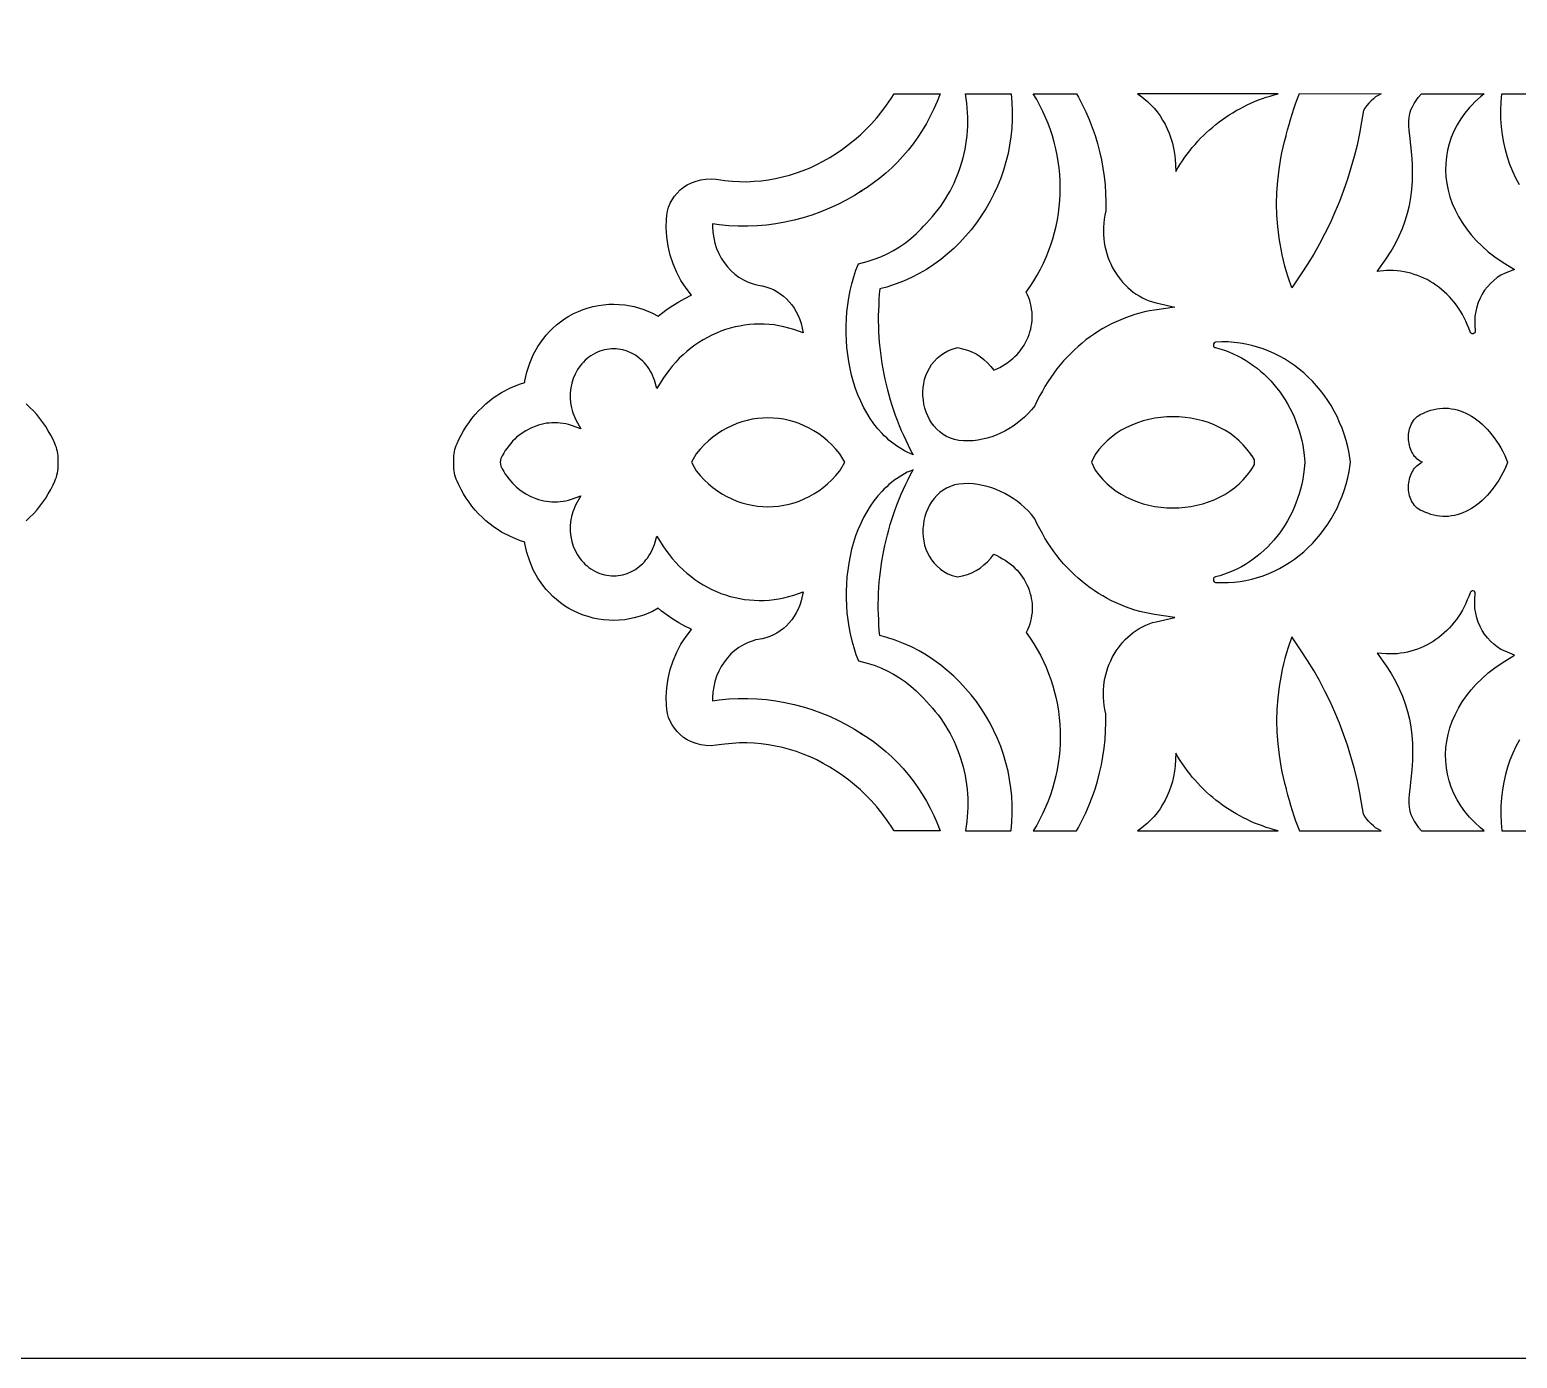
# Model space of a CAD drawing. Extents: x -1917 to -261, y -485 to 605.
# Drawn here: x -483.7 to -370.8, y 35.2 to 135.9 of the extents above; entities that cross this region are included whole.
import ezdxf

# ---------------------------------------------------------------- set-up
doc = ezdxf.new("R2010")
doc.units = 0
doc.layers.add('LAYER_1', color=18, linetype='CONTINUOUS')

msp = doc.modelspace()

# ---------------------------------------------------------------- linework, layer by layer
at = {"layer": 'LAYER_1'}
for points in [[(-671.49, 35.16), (-261.49, 35.16), (-261.49, 445.16), (-671.49, 445.16)], [(-451.49, 103.13), (-451.49, 103.45), (-451.48, 103.61), (-451.46, 103.78), (-451.43, 103.94), (-451.39, 104.1), (-451.34, 104.26), (-451.29, 104.41), (-451.23, 104.56), (-451.09, 104.86), (-450.92, 105.2), (-450.74, 105.53), (-450.54, 105.85), (-450.32, 106.16), (-450.1, 106.46), (-449.86, 106.75), (-449.61, 107.03), (-449.34, 107.29), (-449.04, 107.57), (-448.49, 108.01), (-447.86, 108.42), (-447.19, 108.77), (-446.49, 109.06), (-446.09, 109.18), (-446.08, 109.3), (-445.93, 109.98), (-445.72, 110.64), (-445.45, 111.29), (-445.11, 111.91), (-444.73, 112.46), (-444.47, 112.78), (-444.23, 113.05), (-443.96, 113.31), (-443.68, 113.56), (-443.38, 113.79), (-443.07, 114.01), (-442.74, 114.22), (-442.39, 114.41), (-442.03, 114.57), (-441.66, 114.72), (-441.28, 114.85), (-440.9, 114.95), (-440.51, 115.03), (-440.11, 115.08), (-439.72, 115.12), (-439.33, 115.13), (-438.93, 115.11), (-438.5, 115.07), (-437.79, 114.95), (-437.07, 114.73), (-436.39, 114.44), (-435.98, 114.21), (-435.71, 114.42), (-435.29, 114.74), (-434.85, 115.03), (-434.4, 115.31), (-433.94, 115.57), (-433.47, 115.81), (-433.45, 115.82), (-433.86, 116.35), (-434.24, 116.93), (-434.56, 117.54), (-434.83, 118.18), (-435.05, 118.85), (-435.21, 119.53), (-435.32, 120.23), (-435.36, 120.95), (-435.35, 121.55), (-435.32, 121.87), (-435.27, 122.18), (-435.18, 122.48), (-435.06, 122.78), (-434.91, 123.05), (-434.74, 123.32), (-434.53, 123.56), (-434.3, 123.79), (-434.04, 124), (-433.76, 124.18), (-433.44, 124.34), (-433.1, 124.47), (-432.74, 124.57), (-432.35, 124.62), (-431.95, 124.63), (-431.58, 124.6), (-430.91, 124.51), (-430.35, 124.45), (-429.79, 124.43), (-429.24, 124.42), (-428.69, 124.45), (-428.15, 124.49), (-427.61, 124.56), (-427.07, 124.66), (-426.53, 124.78), (-426, 124.92), (-425.48, 125.08), (-424.96, 125.27), (-424.45, 125.48), (-423.94, 125.72), (-423.44, 125.97), (-422.95, 126.25), (-422.46, 126.56), (-421.99, 126.88), (-421.53, 127.23), (-421.07, 127.59), (-420.63, 127.98), (-420.21, 128.39), (-419.79, 128.82), (-419.39, 129.27), (-419.01, 129.74), (-418.64, 130.23), (-418.29, 130.74), (-418.07, 131.09), (-414.57, 131.09), (-414.8, 130.51), (-415.05, 129.94), (-415.32, 129.38), (-415.62, 128.83), (-415.94, 128.3), (-416.27, 127.79), (-416.63, 127.29), (-417.01, 126.81), (-417.4, 126.35), (-417.82, 125.9), (-418.25, 125.48), (-418.69, 125.07), (-419.15, 124.69), (-419.63, 124.33), (-420.11, 123.99), (-420.61, 123.67), (-420.48, 123.76), (-421.08, 123.38), (-421.7, 123.03), (-422.33, 122.7), (-422.98, 122.4), (-423.63, 122.13), (-424.3, 121.89), (-424.97, 121.68), (-425.65, 121.5), (-426.35, 121.35), (-427.04, 121.22), (-427.75, 121.13), (-428.46, 121.07), (-429.18, 121.04), (-429.9, 121.05), (-430.62, 121.08), (-431.35, 121.15), (-431.85, 121.22), (-431.85, 121.01), (-431.82, 120.58), (-431.76, 120.16), (-431.67, 119.75), (-431.54, 119.36), (-431.38, 118.98), (-431.19, 118.62), (-430.97, 118.28), (-430.72, 117.97), (-430.45, 117.68), (-430.15, 117.41), (-429.84, 117.18), (-429.5, 116.97), (-429.14, 116.8), (-428.77, 116.67), (-428.58, 116.62), (-428.38, 116.57), (-428.09, 116.53), (-427.79, 116.45), (-427.51, 116.35), (-427.23, 116.23), (-426.96, 116.09), (-426.71, 115.92), (-426.47, 115.74), (-426.24, 115.53), (-426.03, 115.31), (-425.83, 115.07), (-425.66, 114.82), (-425.5, 114.54), (-425.35, 114.26), (-425.23, 113.96), (-425.13, 113.65), (-424.97, 112.96), (-425.69, 113.21), (-426.06, 113.32), (-426.44, 113.41), (-426.81, 113.49), (-427.18, 113.55), (-427.56, 113.59), (-427.93, 113.61), (-428.3, 113.62), (-428.68, 113.6), (-429.05, 113.58), (-429.41, 113.53), (-429.78, 113.47), (-430.14, 113.4), (-430.5, 113.3), (-430.86, 113.2), (-431.21, 113.07), (-431.55, 112.93), (-431.89, 112.78), (-432.23, 112.61), (-432.55, 112.43), (-432.88, 112.23), (-433.19, 112.01), (-433.5, 111.78), (-433.79, 111.54), (-434.08, 111.29), (-434.37, 111.02), (-434.64, 110.73), (-434.9, 110.43), (-435.15, 110.12), (-435.39, 109.8), (-435.62, 109.46), (-436.07, 108.73), (-436.26, 109.36), (-436.33, 109.55), (-436.4, 109.73), (-436.49, 109.91), (-436.58, 110.07), (-436.68, 110.24), (-436.78, 110.39), (-436.9, 110.54), (-437.02, 110.67), (-437.14, 110.8), (-437.41, 111.04), (-437.7, 111.25), (-438, 111.42), (-438.33, 111.56), (-438.66, 111.66), (-439, 111.72), (-439.17, 111.74), (-439.35, 111.74), (-439.52, 111.74), (-439.7, 111.72), (-439.87, 111.7), (-440.05, 111.66), (-440.22, 111.62), (-440.4, 111.56), (-440.57, 111.49), (-440.74, 111.41), (-440.91, 111.32), (-441.07, 111.22), (-441.23, 111.11), (-441.37, 111), (-441.51, 110.87), (-441.64, 110.74), (-441.77, 110.61), (-441.88, 110.46), (-442.09, 110.16), (-442.27, 109.83), (-442.42, 109.49), (-442.53, 109.14), (-442.61, 108.77), (-442.65, 108.39), (-442.66, 108.02), (-442.62, 107.64), (-442.55, 107.26), (-442.51, 107.07), (-442.45, 106.89), (-442.38, 106.7), (-442.3, 106.52), (-442.21, 106.35), (-441.83, 105.68), (-442.56, 105.93), (-442.77, 105.99), (-442.98, 106.04), (-443.19, 106.08), (-443.4, 106.11), (-443.62, 106.12), (-443.83, 106.13), (-444.04, 106.13), (-444.24, 106.11), (-444.45, 106.09), (-444.65, 106.05), (-444.86, 106), (-445.06, 105.95), (-445.25, 105.88), (-445.64, 105.72), (-446.01, 105.53), (-446.37, 105.29), (-446.71, 105.03), (-446.86, 104.88), (-447.02, 104.73), (-447.16, 104.56), (-447.31, 104.39), (-447.44, 104.21), (-447.57, 104.02), (-447.69, 103.83), (-447.8, 103.63), (-447.9, 103.42), (-447.96, 103.13), (-447.9, 102.85), (-447.8, 102.64), (-447.69, 102.43), (-447.57, 102.24), (-447.44, 102.05), (-447.31, 101.87), (-447.16, 101.7), (-447.02, 101.54), (-446.86, 101.38), (-446.71, 101.24), (-446.37, 100.97), (-446.01, 100.74), (-445.64, 100.54), (-445.25, 100.38), (-445.06, 100.31), (-444.86, 100.26), (-444.65, 100.21), (-444.45, 100.18), (-444.24, 100.15), (-444.04, 100.14), (-443.83, 100.13), (-443.62, 100.14), (-443.4, 100.15), (-443.19, 100.18), (-442.98, 100.22), (-442.77, 100.27), (-442.56, 100.33), (-441.83, 100.58), (-442.21, 99.92), (-442.3, 99.74), (-442.38, 99.56), (-442.45, 99.38), (-442.51, 99.19), (-442.55, 99.01), (-442.62, 98.63), (-442.66, 98.25), (-442.65, 97.87), (-442.61, 97.49), (-442.53, 97.13), (-442.42, 96.77), (-442.27, 96.43), (-442.09, 96.1), (-441.88, 95.8), (-441.77, 95.66), (-441.64, 95.52), (-441.51, 95.39), (-441.37, 95.27), (-441.23, 95.15), (-441.07, 95.04), (-440.91, 94.94), (-440.74, 94.85), (-440.57, 94.77), (-440.4, 94.7), (-440.22, 94.65), (-440.05, 94.6), (-439.87, 94.56), (-439.7, 94.54), (-439.52, 94.52), (-439.35, 94.52), (-439.17, 94.53), (-439, 94.54), (-438.66, 94.6), (-438.33, 94.7), (-438, 94.84), (-437.7, 95.01), (-437.41, 95.22), (-437.14, 95.46), (-437.02, 95.59), (-436.9, 95.73), (-436.78, 95.87), (-436.68, 96.03), (-436.58, 96.19), (-436.49, 96.36), (-436.4, 96.53), (-436.33, 96.71), (-436.26, 96.9), (-436.07, 97.53), (-435.62, 96.8), (-435.39, 96.46), (-435.15, 96.14), (-434.9, 95.83), (-434.64, 95.53), (-434.37, 95.25), (-434.08, 94.98), (-433.79, 94.72), (-433.5, 94.48), (-433.19, 94.25), (-432.88, 94.04), (-432.55, 93.84), (-432.23, 93.65), (-431.89, 93.48), (-431.55, 93.33), (-431.21, 93.19), (-430.86, 93.07), (-430.5, 92.96), (-430.14, 92.87), (-429.78, 92.79), (-429.41, 92.73), (-429.05, 92.69), (-428.68, 92.66), (-428.3, 92.65), (-427.93, 92.65), (-427.56, 92.68), (-427.18, 92.72), (-426.81, 92.77), (-426.44, 92.85), (-426.06, 92.94), (-425.69, 93.05), (-424.97, 93.3), (-425.13, 92.61), (-425.23, 92.3), (-425.35, 92), (-425.5, 91.72), (-425.66, 91.45), (-425.83, 91.19), (-426.03, 90.95), (-426.24, 90.73), (-426.47, 90.52), (-426.71, 90.34), (-426.96, 90.17), (-427.23, 90.03), (-427.51, 89.91), (-427.79, 89.81), (-428.09, 89.74), (-428.38, 89.69), (-428.58, 89.65), (-428.77, 89.59), (-429.14, 89.46), (-429.5, 89.29), (-429.84, 89.08), (-430.15, 88.85), (-430.45, 88.59), (-430.72, 88.3), (-430.97, 87.98), (-431.19, 87.64), (-431.38, 87.28), (-431.54, 86.91), (-431.67, 86.51), (-431.76, 86.1), (-431.82, 85.68), (-431.85, 85.25), (-431.85, 85.04), (-431.35, 85.11), (-430.62, 85.18), (-429.9, 85.22), (-429.18, 85.22), (-428.46, 85.19), (-427.75, 85.13), (-427.04, 85.04), (-426.35, 84.92), (-425.65, 84.76), (-424.97, 84.58), (-424.3, 84.37), (-423.63, 84.13), (-422.98, 83.86), (-422.33, 83.56), (-421.7, 83.24), (-421.08, 82.88), (-420.48, 82.51), (-420.61, 82.59), (-420.11, 82.27), (-419.63, 81.94), (-419.15, 81.57), (-418.69, 81.19), (-418.25, 80.78), (-417.82, 80.36), (-417.4, 79.92), (-417.01, 79.45), (-416.63, 78.97), (-416.27, 78.47), (-415.94, 77.96), (-415.62, 77.43), (-415.32, 76.88), (-415.05, 76.33), (-414.8, 75.76), (-414.57, 75.17), (-418.07, 75.17), (-418.29, 75.52), (-418.64, 76.03), (-419.01, 76.52), (-419.39, 76.99), (-419.79, 77.44), (-420.21, 77.87), (-420.63, 78.28), (-421.07, 78.67), (-421.53, 79.04), (-421.99, 79.38), (-422.46, 79.71), (-422.95, 80.01), (-423.44, 80.29), (-423.94, 80.55), (-424.45, 80.78), (-424.96, 80.99), (-425.48, 81.18), (-426, 81.34), (-426.53, 81.49), (-427.07, 81.6), (-427.61, 81.7), (-428.15, 81.77), (-428.69, 81.82), (-429.24, 81.84), (-429.79, 81.84), (-430.35, 81.81), (-430.91, 81.75), (-431.58, 81.66), (-431.95, 81.63), (-432.35, 81.64), (-432.74, 81.7), (-433.1, 81.79), (-433.44, 81.92), (-433.76, 82.08), (-434.04, 82.26), (-434.3, 82.47), (-434.53, 82.7), (-434.74, 82.95), (-434.91, 83.21), (-435.06, 83.49), (-435.18, 83.78), (-435.27, 84.08), (-435.32, 84.4), (-435.35, 84.71), (-435.36, 85.31), (-435.32, 86.03), (-435.21, 86.73), (-435.05, 87.42), (-434.83, 88.08), (-434.56, 88.72), (-434.24, 89.33), (-433.86, 89.91), (-433.45, 90.44), (-433.47, 90.46), (-433.94, 90.7), (-434.4, 90.95), (-434.85, 91.23), (-435.29, 91.53), (-435.71, 91.84), (-435.98, 92.06), (-436.39, 91.82), (-437.07, 91.53), (-437.79, 91.32), (-438.5, 91.19), (-438.93, 91.15), (-439.33, 91.14), (-439.72, 91.15), (-440.11, 91.18), (-440.51, 91.23), (-440.9, 91.31), (-441.28, 91.42), (-441.66, 91.54), (-442.03, 91.69), (-442.39, 91.86), (-442.74, 92.04), (-443.07, 92.25), (-443.38, 92.47), (-443.68, 92.71), (-443.96, 92.95), (-444.23, 93.22), (-444.47, 93.49), (-444.73, 93.8), (-445.11, 94.35), (-445.45, 94.97), (-445.72, 95.62), (-445.93, 96.28), (-446.08, 96.96), (-446.09, 97.08), (-446.49, 97.2), (-447.19, 97.49), (-447.86, 97.84), (-448.49, 98.25), (-449.04, 98.69), (-449.34, 98.97), (-449.61, 99.23), (-449.86, 99.51), (-450.1, 99.8), (-450.32, 100.1), (-450.54, 100.41), (-450.74, 100.73), (-450.92, 101.07), (-451.09, 101.41), (-451.23, 101.7), (-451.29, 101.85), (-451.34, 102.01), (-451.39, 102.16), (-451.43, 102.32), (-451.46, 102.49), (-451.48, 102.65), (-451.49, 102.81)], [(-412.66, 131.09), (-409.2, 131.09), (-409.19, 131.08), (-409.13, 130.43), (-409.1, 129.77), (-409.1, 129.12), (-409.13, 128.48), (-409.2, 127.83), (-409.3, 127.19), (-409.42, 126.55), (-409.58, 125.93), (-409.76, 125.3), (-409.98, 124.69), (-410.22, 124.09), (-410.49, 123.5), (-410.78, 122.93), (-411.11, 122.36), (-411.45, 121.82), (-411.82, 121.29), (-412.22, 120.77), (-412.64, 120.28), (-413.08, 119.8), (-413.54, 119.35), (-414.03, 118.92), (-414.53, 118.51), (-415.06, 118.13), (-415.61, 117.77), (-416.17, 117.45), (-416.76, 117.15), (-417.36, 116.88), (-417.98, 116.64), (-418.61, 116.43), (-419.15, 116.29), (-419.19, 115.88), (-419.22, 115.47), (-419.24, 115.07), (-419.26, 114.66), (-419.27, 114.26), (-419.27, 113.85), (-419.26, 113.45), (-419.25, 113.04), (-419.23, 112.64), (-419.2, 112.23), (-419.16, 111.83), (-419.11, 111.43), (-419.06, 111.03), (-419, 110.63), (-418.93, 110.23), (-418.86, 109.83), (-418.77, 109.43), (-418.68, 109.04), (-418.58, 108.64), (-418.48, 108.25), (-418.36, 107.86), (-418.24, 107.47), (-418.12, 107.08), (-417.98, 106.7), (-417.84, 106.32), (-417.69, 105.93), (-417.53, 105.55), (-417.36, 105.18), (-417.19, 104.8), (-417.01, 104.43), (-416.83, 104.06), (-416.63, 103.69), (-416.85, 103.79), (-417.07, 103.89), (-417.28, 104.01), (-417.49, 104.12), (-417.69, 104.25), (-417.89, 104.38), (-418.09, 104.52), (-418.27, 104.67), (-418.46, 104.82), (-418.63, 104.98), (-418.81, 105.15), (-418.98, 105.32), (-419.3, 105.68), (-419.6, 106.06), (-419.88, 106.46), (-420.14, 106.88), (-420.38, 107.32), (-420.6, 107.77), (-420.81, 108.24), (-420.99, 108.73), (-421.15, 109.22), (-421.29, 109.73), (-421.41, 110.24), (-421.51, 110.77), (-421.59, 111.3), (-421.65, 111.83), (-421.69, 112.37), (-421.71, 112.92), (-421.71, 113.46), (-421.69, 114.01), (-421.65, 114.55), (-421.59, 115.09), (-421.5, 115.62), (-421.4, 116.16), (-421.28, 116.68), (-421.13, 117.19), (-420.97, 117.7), (-420.78, 118.2), (-420.78, 118.2), (-420.12, 118.36), (-419.59, 118.53), (-419.08, 118.72), (-418.59, 118.95), (-418.11, 119.2), (-417.65, 119.48), (-417.21, 119.79), (-416.79, 120.12), (-416.39, 120.47), (-416.01, 120.85), (-415.84, 121.04), (-415.6, 121.28), (-415.37, 121.52), (-415.15, 121.77), (-414.94, 122.03), (-414.73, 122.3), (-414.53, 122.57), (-414.34, 122.85), (-414.16, 123.13), (-413.99, 123.42), (-413.82, 123.71), (-413.67, 124.01), (-413.52, 124.32), (-413.38, 124.63), (-413.25, 124.94), (-413.13, 125.26), (-413.02, 125.58), (-412.92, 125.9), (-412.83, 126.23), (-412.75, 126.57), (-412.68, 126.9), (-412.62, 127.24), (-412.57, 127.58), (-412.53, 127.92), (-412.5, 128.27), (-412.48, 128.62), (-412.48, 128.97), (-412.48, 129.32), (-412.49, 129.67), (-412.52, 130.03), (-412.55, 130.38), (-412.6, 130.74)], [(-407.52, 131.09), (-404.23, 131.09), (-404.08, 130.84), (-403.79, 130.28), (-403.51, 129.71), (-403.26, 129.13), (-403.03, 128.53), (-402.82, 127.93), (-402.64, 127.32), (-402.48, 126.7), (-402.34, 126.08), (-402.22, 125.45), (-402.13, 124.81), (-402.06, 124.17), (-402.02, 123.53), (-402, 122.88), (-402.01, 122.21), (-402.08, 121.88), (-402.13, 121.58), (-402.16, 121.28), (-402.18, 120.98), (-402.19, 120.69), (-402.18, 120.39), (-402.16, 120.1), (-402.12, 119.81), (-402.07, 119.53), (-402.01, 119.25), (-401.93, 118.97), (-401.85, 118.7), (-401.75, 118.44), (-401.63, 118.18), (-401.51, 117.93), (-401.37, 117.68), (-401.23, 117.45), (-401.07, 117.22), (-400.9, 117), (-400.73, 116.79), (-400.54, 116.59), (-400.34, 116.4), (-400.13, 116.22), (-399.92, 116.05), (-399.7, 115.89), (-399.46, 115.75), (-399.22, 115.61), (-398.97, 115.49), (-398.72, 115.39), (-398.46, 115.3), (-398.19, 115.22), (-396.77, 114.9), (-398.3, 114.68), (-398.68, 114.62), (-399.06, 114.54), (-399.43, 114.44), (-399.79, 114.34), (-400.16, 114.22), (-400.52, 114.09), (-400.87, 113.95), (-401.22, 113.8), (-401.56, 113.63), (-401.9, 113.46), (-402.23, 113.27), (-402.56, 113.07), (-402.88, 112.86), (-403.2, 112.64), (-403.51, 112.41), (-403.81, 112.17), (-404.1, 111.92), (-404.39, 111.66), (-404.67, 111.39), (-404.94, 111.11), (-405.21, 110.82), (-405.46, 110.52), (-405.71, 110.21), (-405.95, 109.9), (-406.18, 109.57), (-406.4, 109.24), (-406.62, 108.89), (-406.82, 108.54), (-407.01, 108.19), (-407.2, 107.82), (-407.38, 107.42), (-407.64, 107.1), (-407.9, 106.83), (-408.17, 106.56), (-408.45, 106.32), (-408.74, 106.09), (-409.04, 105.87), (-409.35, 105.68), (-409.66, 105.5), (-409.99, 105.34), (-410.32, 105.2), (-410.66, 105.07), (-411.01, 104.97), (-411.36, 104.88), (-411.72, 104.82), (-412.08, 104.77), (-412.44, 104.75), (-412.8, 104.75), (-413.15, 104.79), (-413.48, 104.86), (-413.79, 104.96), (-414.08, 105.09), (-414.35, 105.25), (-414.6, 105.44), (-414.83, 105.64), (-415.03, 105.87), (-415.22, 106.12), (-415.38, 106.38), (-415.52, 106.66), (-415.64, 106.94), (-415.73, 107.24), (-415.8, 107.54), (-415.85, 107.85), (-415.88, 108.17), (-415.88, 108.48), (-415.86, 108.79), (-415.82, 109.1), (-415.75, 109.41), (-415.66, 109.71), (-415.54, 110), (-415.39, 110.28), (-415.22, 110.54), (-415.03, 110.79), (-414.81, 111.02), (-414.56, 111.23), (-414.29, 111.42), (-413.99, 111.58), (-413.66, 111.71), (-413.27, 111.83), (-412.87, 111.75), (-412.51, 111.65), (-412.17, 111.51), (-411.85, 111.35), (-411.54, 111.15), (-411.25, 110.93), (-410.98, 110.68), (-410.73, 110.41), (-410.5, 110.11), (-410.27, 110.21), (-410.05, 110.32), (-409.84, 110.44), (-409.63, 110.57), (-409.44, 110.7), (-409.25, 110.85), (-409.07, 111), (-408.9, 111.15), (-408.74, 111.32), (-408.59, 111.49), (-408.45, 111.66), (-408.32, 111.84), (-408.2, 112.03), (-408.09, 112.22), (-407.99, 112.42), (-407.9, 112.62), (-407.83, 112.82), (-407.76, 113.03), (-407.7, 113.24), (-407.66, 113.45), (-407.62, 113.66), (-407.6, 113.88), (-407.59, 114.09), (-407.59, 114.31), (-407.6, 114.53), (-407.63, 114.75), (-407.67, 114.97), (-407.72, 115.19), (-407.78, 115.4), (-407.85, 115.62), (-407.94, 115.83), (-408.04, 116.05), (-408.04, 116.05), (-408.04, 116.05), (-407.75, 116.47), (-407.47, 116.9), (-407.21, 117.33), (-406.97, 117.78), (-406.74, 118.23), (-406.54, 118.69), (-406.35, 119.15), (-406.18, 119.62), (-406.03, 120.09), (-405.9, 120.57), (-405.78, 121.05), (-405.68, 121.53), (-405.6, 122.02), (-405.54, 122.51), (-405.49, 123), (-405.47, 123.49), (-405.46, 123.98), (-405.47, 124.48), (-405.5, 124.97), (-405.54, 125.46), (-405.61, 125.95), (-405.69, 126.44), (-405.79, 126.92), (-405.91, 127.41), (-406.05, 127.89), (-406.2, 128.36), (-406.38, 128.83), (-406.57, 129.29), (-406.78, 129.75), (-407, 130.21), (-407.25, 130.65)], [(-399.59, 131.09), (-399.39, 130.96), (-399.11, 130.74), (-398.84, 130.51), (-398.58, 130.26), (-398.34, 129.99), (-398.11, 129.71), (-397.89, 129.41), (-397.69, 129.1), (-397.51, 128.78), (-397.34, 128.44), (-397.19, 128.09), (-397.06, 127.72), (-396.95, 127.35), (-396.87, 126.96), (-396.8, 126.57), (-396.75, 126.16), (-396.7, 125.2), (-396.54, 125.48), (-396.37, 125.75), (-396.19, 126.01), (-396.01, 126.27), (-395.83, 126.52), (-395.63, 126.77), (-395.44, 127.02), (-395.23, 127.25), (-395.02, 127.49), (-394.81, 127.71), (-394.58, 127.93), (-394.36, 128.15), (-394.13, 128.36), (-393.89, 128.56), (-393.65, 128.76), (-393.4, 128.95), (-393.15, 129.13), (-392.9, 129.31), (-392.64, 129.48), (-392.37, 129.65), (-392.11, 129.81), (-391.83, 129.96), (-391.56, 130.1), (-391.28, 130.24), (-391, 130.37), (-390.71, 130.5), (-390.42, 130.62), (-390.12, 130.73), (-389.83, 130.83), (-389.53, 130.92), (-389.22, 131.01), (-388.92, 131.09)], [(-387.3, 131.1), (-381.11, 131.09), (-381.15, 131.07), (-381.34, 130.97), (-381.53, 130.85), (-381.7, 130.71), (-381.88, 130.56), (-382.04, 130.39), (-382.19, 130.21), (-382.34, 130.01), (-382.45, 129.82), (-382.59, 128.97), (-382.75, 128.08), (-382.94, 127.2), (-383.16, 126.32), (-383.4, 125.46), (-383.67, 124.6), (-383.96, 123.76), (-384.28, 122.92), (-384.62, 122.1), (-384.99, 121.28), (-385.38, 120.48), (-385.79, 119.7), (-386.23, 118.92), (-386.69, 118.17), (-387.17, 117.42), (-387.9, 116.37), (-388.16, 117.17), (-388.29, 117.59), (-388.41, 118.01), (-388.52, 118.43), (-388.62, 118.86), (-388.7, 119.29), (-388.78, 119.71), (-388.85, 120.14), (-388.91, 120.58), (-388.95, 121.01), (-389.02, 121.88), (-389.04, 122.74), (-389.02, 123.61), (-388.96, 124.48), (-388.86, 125.34), (-388.73, 126.2), (-388.64, 126.62), (-388.55, 127.05), (-388.44, 127.47), (-388.33, 127.89), (-388.31, 127.95), (-388.21, 128.35), (-388.1, 128.75), (-387.99, 129.15), (-387.87, 129.55), (-387.74, 129.94), (-387.6, 130.33), (-387.46, 130.72)], [(-378.06, 131.09), (-373.29, 131.09), (-373.57, 130.86), (-374.01, 130.47), (-374.21, 130.26), (-374.4, 130.06), (-374.76, 129.63), (-375.07, 129.18), (-375.35, 128.73), (-375.59, 128.26), (-375.79, 127.78), (-375.95, 127.3), (-376.07, 126.81), (-376.16, 126.31), (-376.21, 125.8), (-376.22, 125.3), (-376.19, 124.79), (-376.13, 124.28), (-376.03, 123.78), (-375.89, 123.27), (-375.71, 122.77), (-375.5, 122.28), (-375.25, 121.79), (-374.97, 121.32), (-374.64, 120.85), (-374.28, 120.39), (-373.89, 119.95), (-373.45, 119.52), (-372.98, 119.11), (-372.48, 118.71), (-371.93, 118.34), (-370.98, 117.76), (-371.71, 117.47), (-372.02, 117.32), (-372.3, 117.14), (-372.57, 116.93), (-372.82, 116.7), (-373.05, 116.45), (-373.26, 116.18), (-373.44, 115.89), (-373.6, 115.58), (-373.74, 115.26), (-373.85, 114.92), (-373.93, 114.58), (-373.99, 114.23), (-374.01, 113.86), (-374.01, 113.5), (-373.97, 113.12), (-373.98, 113.03), (-374.01, 112.96), (-374.06, 112.92), (-374.13, 112.89), (-374.2, 112.88), (-374.26, 112.9), (-374.29, 112.92), (-374.32, 112.95), (-374.34, 112.98), (-374.36, 113.02), (-374.46, 113.31), (-374.57, 113.58), (-374.68, 113.84), (-374.81, 114.1), (-374.94, 114.35), (-375.09, 114.59), (-375.24, 114.83), (-375.4, 115.06), (-375.57, 115.28), (-375.75, 115.49), (-375.93, 115.69), (-376.12, 115.89), (-376.32, 116.07), (-376.52, 116.25), (-376.73, 116.41), (-376.95, 116.57), (-377.17, 116.72), (-377.4, 116.86), (-377.63, 116.99), (-377.86, 117.1), (-378.11, 117.21), (-378.35, 117.31), (-378.6, 117.39), (-378.85, 117.47), (-379.11, 117.53), (-379.37, 117.58), (-379.63, 117.62), (-379.9, 117.65), (-380.17, 117.67), (-380.43, 117.67), (-380.71, 117.67), (-381.42, 117.61), (-380.74, 118.58), (-380.36, 119.16), (-380.03, 119.74), (-379.74, 120.31), (-379.49, 120.88), (-379.28, 121.45), (-379.1, 122.03), (-378.96, 122.62), (-378.86, 123.22), (-378.78, 123.83), (-378.74, 124.45), (-378.73, 125.1), (-378.74, 125.77), (-378.78, 126.46), (-378.85, 127.18), (-378.94, 127.92), (-378.99, 128.31), (-379.02, 128.67), (-379.02, 129), (-378.99, 129.3), (-378.94, 129.59), (-378.85, 129.86), (-378.74, 130.11), (-378.61, 130.35), (-378.46, 130.59), (-378.29, 130.82)], [(-386.9, 103.13), (-386.94, 102.61), (-386.99, 102.22), (-387.05, 101.84), (-387.13, 101.47), (-387.22, 101.1), (-387.33, 100.74), (-387.45, 100.38), (-387.58, 100.03), (-387.72, 99.69), (-387.87, 99.35), (-388.03, 99.02), (-388.21, 98.7), (-388.4, 98.39), (-388.59, 98.08), (-388.8, 97.79), (-389.02, 97.5), (-389.25, 97.23), (-389.49, 96.96), (-389.74, 96.7), (-389.99, 96.46), (-390.26, 96.22), (-390.53, 96), (-390.81, 95.78), (-391.11, 95.58), (-391.4, 95.39), (-391.71, 95.21), (-392.02, 95.05), (-392.34, 94.9), (-392.67, 94.76), (-393, 94.64), (-393.34, 94.53), (-393.69, 94.43), (-393.73, 94.41), (-393.77, 94.39), (-393.82, 94.34), (-393.84, 94.27), (-393.84, 94.2), (-393.83, 94.13), (-393.79, 94.07), (-393.73, 94.03), (-393.69, 94.02), (-393.65, 94.01), (-393.19, 94), (-392.72, 94.01), (-392.27, 94.04), (-391.81, 94.09), (-391.37, 94.17), (-390.92, 94.27), (-390.49, 94.39), (-390.06, 94.53), (-389.64, 94.69), (-389.23, 94.87), (-388.83, 95.07), (-388.44, 95.29), (-388.06, 95.53), (-387.68, 95.79), (-387.32, 96.06), (-386.98, 96.35), (-386.64, 96.66), (-386.32, 96.98), (-386.01, 97.32), (-385.71, 97.68), (-385.43, 98.05), (-385.16, 98.43), (-384.91, 98.83), (-384.68, 99.24), (-384.46, 99.66), (-384.26, 100.1), (-384.07, 100.55), (-383.91, 101), (-383.76, 101.47), (-383.63, 101.95), (-383.53, 102.44), (-383.43, 103.13), (-383.53, 103.82), (-383.63, 104.31), (-383.76, 104.79), (-383.91, 105.26), (-384.07, 105.72), (-384.26, 106.16), (-384.46, 106.6), (-384.68, 107.02), (-384.91, 107.43), (-385.16, 107.83), (-385.43, 108.22), (-385.71, 108.58), (-386.01, 108.94), (-386.32, 109.28), (-386.64, 109.6), (-386.98, 109.91), (-387.32, 110.2), (-387.68, 110.48), (-388.06, 110.73), (-388.44, 110.97), (-388.83, 111.19), (-389.23, 111.39), (-389.64, 111.57), (-390.06, 111.73), (-390.49, 111.87), (-390.92, 111.99), (-391.37, 112.09), (-391.81, 112.17), (-392.27, 112.22), (-392.72, 112.26), (-393.19, 112.26), (-393.65, 112.25), (-393.69, 112.24), (-393.73, 112.23), (-393.79, 112.19), (-393.83, 112.13), (-393.84, 112.06), (-393.84, 111.99), (-393.82, 111.92), (-393.77, 111.87), (-393.73, 111.85), (-393.69, 111.83), (-393.34, 111.74), (-393, 111.63), (-392.67, 111.5), (-392.34, 111.36), (-392.02, 111.21), (-391.71, 111.05), (-391.4, 110.87), (-391.11, 110.68), (-390.81, 110.48), (-390.53, 110.27), (-390.26, 110.04), (-389.99, 109.81), (-389.74, 109.56), (-389.49, 109.3), (-389.25, 109.04), (-389.02, 108.76), (-388.8, 108.47), (-388.59, 108.18), (-388.4, 107.87), (-388.21, 107.56), (-388.03, 107.24), (-387.87, 106.91), (-387.72, 106.58), (-387.58, 106.23), (-387.45, 105.88), (-387.33, 105.53), (-387.22, 105.16), (-387.13, 104.79), (-387.05, 104.42), (-386.99, 104.04), (-386.94, 103.66)], [(-371.53, 103.13), (-371.53, 103.12), (-371.73, 102.62), (-371.87, 102.33), (-372.03, 102.05), (-372.19, 101.78), (-372.36, 101.52), (-372.53, 101.27), (-372.7, 101.04), (-372.88, 100.82), (-373.07, 100.61), (-373.26, 100.41), (-373.45, 100.23), (-373.65, 100.06), (-373.85, 99.9), (-374.05, 99.75), (-374.26, 99.62), (-374.47, 99.5), (-374.68, 99.39), (-374.9, 99.3), (-375.11, 99.22), (-375.33, 99.15), (-375.55, 99.1), (-375.77, 99.06), (-376, 99.03), (-376.22, 99.02), (-376.44, 99.03), (-376.67, 99.04), (-376.89, 99.08), (-377.12, 99.12), (-377.34, 99.18), (-377.57, 99.26), (-377.79, 99.35), (-378.01, 99.45), (-378.09, 99.48), (-378.14, 99.49), (-378.26, 99.57), (-378.37, 99.66), (-378.48, 99.76), (-378.57, 99.86), (-378.66, 99.97), (-378.73, 100.09), (-378.8, 100.21), (-378.86, 100.33), (-378.91, 100.46), (-378.95, 100.59), (-378.98, 100.73), (-379.01, 100.87), (-379.03, 101.01), (-379.03, 101.15), (-379.04, 101.29), (-379.03, 101.43), (-379.02, 101.57), (-378.99, 101.7), (-378.96, 101.84), (-378.93, 101.97), (-378.89, 102.1), (-378.84, 102.23), (-378.78, 102.35), (-378.71, 102.47), (-378.65, 102.58), (-378.57, 102.68), (-378.49, 102.78), (-378.4, 102.86), (-378.3, 102.95), (-378.2, 103.02), (-378.1, 103.08), (-377.98, 103.13), (-378.1, 103.18), (-378.2, 103.25), (-378.3, 103.32), (-378.4, 103.4), (-378.49, 103.49), (-378.57, 103.58), (-378.65, 103.69), (-378.71, 103.8), (-378.78, 103.91), (-378.84, 104.03), (-378.89, 104.16), (-378.93, 104.29), (-378.96, 104.42), (-378.99, 104.56), (-379.02, 104.7), (-379.03, 104.84), (-379.04, 104.98), (-379.03, 105.12), (-379.03, 105.26), (-379.01, 105.4), (-378.98, 105.53), (-378.95, 105.67), (-378.91, 105.8), (-378.86, 105.93), (-378.8, 106.06), (-378.73, 106.18), (-378.66, 106.29), (-378.57, 106.4), (-378.48, 106.5), (-378.37, 106.6), (-378.26, 106.69), (-378.14, 106.77), (-378.09, 106.79), (-378.01, 106.81), (-377.79, 106.91), (-377.57, 107), (-377.34, 107.08), (-377.12, 107.14), (-376.89, 107.19), (-376.67, 107.22), (-376.44, 107.24), (-376.22, 107.24), (-376, 107.23), (-375.77, 107.2), (-375.55, 107.16), (-375.33, 107.11), (-375.11, 107.04), (-374.9, 106.96), (-374.68, 106.87), (-374.47, 106.76), (-374.26, 106.64), (-374.05, 106.51), (-373.85, 106.36), (-373.65, 106.2), (-373.45, 106.03), (-373.26, 105.85), (-373.07, 105.65), (-372.88, 105.44), (-372.7, 105.22), (-372.53, 104.99), (-372.36, 104.74), (-372.19, 104.49), (-372.03, 104.22), (-371.87, 103.94), (-371.73, 103.64), (-371.53, 103.15)], [(-433.45, 103.13), (-433.08, 102.48), (-432.79, 102.13), (-432.48, 101.8), (-432.16, 101.5), (-431.83, 101.22), (-431.48, 100.97), (-431.13, 100.74), (-430.76, 100.53), (-430.39, 100.35), (-430.01, 100.19), (-429.63, 100.06), (-429.23, 99.95), (-428.84, 99.87), (-428.44, 99.81), (-428.04, 99.77), (-427.64, 99.76), (-427.24, 99.77), (-426.84, 99.81), (-426.44, 99.87), (-426.04, 99.95), (-425.65, 100.06), (-425.27, 100.19), (-424.89, 100.35), (-424.51, 100.53), (-424.15, 100.74), (-423.79, 100.97), (-423.45, 101.22), (-423.12, 101.5), (-422.79, 101.8), (-422.49, 102.13), (-422.19, 102.48), (-421.82, 103.13), (-422.19, 103.78), (-422.49, 104.13), (-422.79, 104.46), (-423.12, 104.76), (-423.45, 105.04), (-423.79, 105.29), (-424.15, 105.52), (-424.51, 105.73), (-424.89, 105.91), (-425.27, 106.07), (-425.65, 106.2), (-426.04, 106.31), (-426.44, 106.4), (-426.84, 106.46), (-427.24, 106.49), (-427.64, 106.5), (-428.04, 106.49), (-428.44, 106.46), (-428.84, 106.4), (-429.23, 106.31), (-429.63, 106.2), (-430.01, 106.07), (-430.39, 105.91), (-430.76, 105.73), (-431.13, 105.52), (-431.48, 105.29), (-431.83, 105.04), (-432.16, 104.76), (-432.48, 104.46), (-432.79, 104.13), (-433.08, 103.78)], [(-403.1, 103.13), (-402.81, 102.54), (-402.53, 102.17), (-402.24, 101.83), (-401.91, 101.51), (-401.57, 101.22), (-401.21, 100.95), (-400.83, 100.71), (-400.43, 100.49), (-400.02, 100.3), (-399.6, 100.13), (-399.17, 99.99), (-398.73, 99.88), (-398.28, 99.79), (-397.82, 99.72), (-397.37, 99.68), (-396.91, 99.67), (-396.45, 99.68), (-395.99, 99.72), (-395.54, 99.78), (-395.09, 99.87), (-394.65, 99.98), (-394.21, 100.12), (-393.79, 100.29), (-393.38, 100.48), (-392.98, 100.69), (-392.6, 100.94), (-392.24, 101.2), (-391.89, 101.49), (-391.57, 101.81), (-391.27, 102.15), (-391, 102.52), (-390.92, 102.63), (-390.91, 102.65), (-390.72, 102.96), (-390.73, 103.13), (-390.72, 103.31), (-390.91, 103.62), (-390.92, 103.63), (-391, 103.74), (-391.27, 104.11), (-391.57, 104.45), (-391.89, 104.77), (-392.24, 105.06), (-392.6, 105.33), (-392.98, 105.57), (-393.38, 105.78), (-393.79, 105.97), (-394.21, 106.14), (-394.65, 106.28), (-395.09, 106.39), (-395.54, 106.48), (-395.99, 106.54), (-396.45, 106.58), (-396.91, 106.59), (-397.37, 106.58), (-397.82, 106.54), (-398.28, 106.48), (-398.73, 106.39), (-399.17, 106.27), (-399.6, 106.13), (-400.02, 105.96), (-400.43, 105.77), (-400.83, 105.56), (-401.21, 105.31), (-401.57, 105.04), (-401.91, 104.75), (-402.24, 104.43), (-402.53, 104.09), (-402.81, 103.72)], [(-416.63, 102.57), (-416.85, 102.47), (-417.07, 102.37), (-417.28, 102.26), (-417.49, 102.14), (-417.69, 102.01), (-417.89, 101.88), (-418.09, 101.74), (-418.27, 101.59), (-418.46, 101.44), (-418.63, 101.28), (-418.81, 101.12), (-418.98, 100.94), (-419.3, 100.59), (-419.6, 100.2), (-419.88, 99.8), (-420.14, 99.38), (-420.38, 98.94), (-420.6, 98.49), (-420.81, 98.02), (-420.99, 97.54), (-421.15, 97.04), (-421.29, 96.53), (-421.41, 96.02), (-421.51, 95.49), (-421.59, 94.96), (-421.65, 94.43), (-421.69, 93.89), (-421.71, 93.35), (-421.71, 92.8), (-421.69, 92.26), (-421.65, 91.71), (-421.59, 91.17), (-421.5, 90.64), (-421.4, 90.11), (-421.28, 89.58), (-421.13, 89.07), (-420.97, 88.56), (-420.78, 88.07), (-420.78, 88.07), (-420.12, 87.9), (-419.59, 87.74), (-419.08, 87.54), (-418.59, 87.31), (-418.11, 87.06), (-417.65, 86.78), (-417.21, 86.47), (-416.79, 86.14), (-416.39, 85.79), (-416.01, 85.41), (-415.84, 85.23), (-415.6, 84.99), (-415.37, 84.74), (-415.15, 84.49), (-414.94, 84.23), (-414.73, 83.96), (-414.53, 83.69), (-414.34, 83.41), (-414.16, 83.13), (-413.99, 82.84), (-413.82, 82.55), (-413.67, 82.25), (-413.52, 81.94), (-413.38, 81.64), (-413.25, 81.32), (-413.13, 81), (-413.02, 80.68), (-412.92, 80.36), (-412.83, 80.03), (-412.75, 79.7), (-412.68, 79.36), (-412.62, 79.02), (-412.57, 78.68), (-412.53, 78.34), (-412.5, 77.99), (-412.48, 77.64), (-412.48, 77.3), (-412.48, 76.94), (-412.49, 76.59), (-412.52, 76.24), (-412.55, 75.88), (-412.6, 75.53), (-412.66, 75.17), (-409.2, 75.17), (-409.19, 75.19), (-409.13, 75.84), (-409.1, 76.49), (-409.1, 77.14), (-409.13, 77.79), (-409.2, 78.43), (-409.3, 79.07), (-409.42, 79.71), (-409.58, 80.34), (-409.76, 80.96), (-409.98, 81.57), (-410.22, 82.17), (-410.49, 82.76), (-410.78, 83.34), (-411.11, 83.9), (-411.45, 84.45), (-411.82, 84.98), (-412.22, 85.49), (-412.64, 85.98), (-413.08, 86.46), (-413.54, 86.91), (-414.03, 87.34), (-414.53, 87.75), (-415.06, 88.13), (-415.61, 88.49), (-416.17, 88.82), (-416.76, 89.12), (-417.36, 89.39), (-417.98, 89.63), (-418.61, 89.83), (-419.15, 89.98), (-419.19, 90.38), (-419.22, 90.79), (-419.24, 91.19), (-419.26, 91.6), (-419.27, 92.01), (-419.27, 92.41), (-419.26, 92.82), (-419.25, 93.22), (-419.23, 93.63), (-419.2, 94.03), (-419.16, 94.43), (-419.11, 94.83), (-419.06, 95.24), (-419, 95.64), (-418.93, 96.03), (-418.86, 96.43), (-418.77, 96.83), (-418.68, 97.22), (-418.58, 97.62), (-418.48, 98.01), (-418.36, 98.4), (-418.24, 98.79), (-418.12, 99.18), (-417.98, 99.56), (-417.84, 99.95), (-417.69, 100.33), (-417.53, 100.71), (-417.36, 101.09), (-417.19, 101.46), (-417.01, 101.83), (-416.83, 102.2)], [(-408.04, 90.22), (-407.75, 89.8), (-407.47, 89.37), (-407.21, 88.93), (-406.97, 88.49), (-406.74, 88.03), (-406.54, 87.58), (-406.35, 87.11), (-406.18, 86.65), (-406.03, 86.17), (-405.9, 85.7), (-405.78, 85.21), (-405.68, 84.73), (-405.6, 84.24), (-405.54, 83.75), (-405.49, 83.26), (-405.47, 82.77), (-405.46, 82.28), (-405.47, 81.79), (-405.5, 81.29), (-405.54, 80.8), (-405.61, 80.31), (-405.69, 79.82), (-405.79, 79.34), (-405.91, 78.86), (-406.05, 78.38), (-406.2, 77.9), (-406.38, 77.43), (-406.57, 76.97), (-406.78, 76.51), (-407, 76.06), (-407.25, 75.61), (-407.52, 75.17), (-404.23, 75.17), (-404.08, 75.42), (-403.79, 75.98), (-403.51, 76.55), (-403.26, 77.14), (-403.03, 77.73), (-402.82, 78.33), (-402.64, 78.94), (-402.48, 79.56), (-402.34, 80.18), (-402.22, 80.82), (-402.13, 81.45), (-402.06, 82.09), (-402.02, 82.74), (-402, 83.38), (-402.01, 84.05), (-402.08, 84.38), (-402.13, 84.68), (-402.16, 84.98), (-402.18, 85.28), (-402.19, 85.57), (-402.18, 85.87), (-402.16, 86.16), (-402.12, 86.45), (-402.07, 86.73), (-402.01, 87.01), (-401.93, 87.29), (-401.85, 87.56), (-401.75, 87.82), (-401.63, 88.08), (-401.51, 88.33), (-401.37, 88.58), (-401.23, 88.82), (-401.07, 89.04), (-400.9, 89.26), (-400.73, 89.47), (-400.54, 89.68), (-400.34, 89.87), (-400.13, 90.05), (-399.92, 90.22), (-399.7, 90.37), (-399.46, 90.52), (-399.22, 90.65), (-398.97, 90.77), (-398.72, 90.88), (-398.46, 90.97), (-398.19, 91.04), (-396.77, 91.36), (-398.3, 91.58), (-398.68, 91.65), (-399.06, 91.73), (-399.43, 91.82), (-399.79, 91.92), (-400.16, 92.04), (-400.52, 92.17), (-400.87, 92.31), (-401.22, 92.47), (-401.56, 92.63), (-401.9, 92.81), (-402.23, 92.99), (-402.56, 93.19), (-402.88, 93.4), (-403.2, 93.62), (-403.51, 93.85), (-403.81, 94.09), (-404.1, 94.34), (-404.39, 94.6), (-404.67, 94.87), (-404.94, 95.15), (-405.21, 95.44), (-405.46, 95.74), (-405.71, 96.05), (-405.95, 96.37), (-406.18, 96.69), (-406.4, 97.03), (-406.62, 97.37), (-406.82, 97.72), (-407.01, 98.08), (-407.2, 98.44), (-407.38, 98.85), (-407.64, 99.16), (-407.9, 99.44), (-408.17, 99.7), (-408.45, 99.95), (-408.74, 100.18), (-409.04, 100.39), (-409.35, 100.59), (-409.66, 100.76), (-409.99, 100.92), (-410.32, 101.07), (-410.66, 101.19), (-411.01, 101.29), (-411.36, 101.38), (-411.72, 101.44), (-412.08, 101.49), (-412.44, 101.52), (-412.8, 101.51), (-413.15, 101.48), (-413.48, 101.41), (-413.79, 101.3), (-414.08, 101.17), (-414.35, 101.01), (-414.6, 100.83), (-414.83, 100.62), (-415.03, 100.39), (-415.22, 100.14), (-415.38, 99.88), (-415.52, 99.61), (-415.64, 99.32), (-415.73, 99.02), (-415.8, 98.72), (-415.85, 98.41), (-415.88, 98.1), (-415.88, 97.78), (-415.86, 97.47), (-415.82, 97.16), (-415.75, 96.85), (-415.66, 96.55), (-415.54, 96.26), (-415.39, 95.99), (-415.22, 95.72), (-415.03, 95.47), (-414.81, 95.24), (-414.56, 95.03), (-414.29, 94.84), (-413.99, 94.68), (-413.66, 94.55), (-413.27, 94.43), (-412.87, 94.51), (-412.51, 94.61), (-412.17, 94.75), (-411.85, 94.92), (-411.54, 95.11), (-411.25, 95.34), (-410.98, 95.58), (-410.73, 95.86), (-410.5, 96.15), (-410.27, 96.05), (-410.05, 95.94), (-409.84, 95.82), (-409.63, 95.7), (-409.44, 95.56), (-409.25, 95.42), (-409.07, 95.27), (-408.9, 95.11), (-408.74, 94.95), (-408.59, 94.78), (-408.45, 94.6), (-408.32, 94.42), (-408.2, 94.23), (-408.09, 94.04), (-407.99, 93.84), (-407.9, 93.65), (-407.83, 93.44), (-407.76, 93.24), (-407.7, 93.03), (-407.66, 92.81), (-407.62, 92.6), (-407.6, 92.39), (-407.59, 92.17), (-407.59, 91.95), (-407.6, 91.73), (-407.63, 91.51), (-407.67, 91.29), (-407.72, 91.08), (-407.78, 90.86), (-407.85, 90.64), (-407.94, 90.43), (-408.04, 90.22), (-408.04, 90.22)], [(-378.06, 75.17), (-373.29, 75.17), (-373.57, 75.4), (-374.01, 75.8), (-374.21, 76), (-374.4, 76.21), (-374.76, 76.64), (-375.07, 77.08), (-375.35, 77.53), (-375.59, 78), (-375.79, 78.48), (-375.95, 78.96), (-376.07, 79.46), (-376.16, 79.96), (-376.21, 80.46), (-376.22, 80.96), (-376.19, 81.47), (-376.13, 81.98), (-376.03, 82.49), (-375.89, 82.99), (-375.71, 83.49), (-375.5, 83.98), (-375.25, 84.47), (-374.97, 84.95), (-374.64, 85.42), (-374.28, 85.87), (-373.89, 86.31), (-373.45, 86.74), (-372.98, 87.15), (-372.48, 87.55), (-371.93, 87.92), (-370.98, 88.5), (-371.71, 88.79), (-372.02, 88.94), (-372.3, 89.12), (-372.57, 89.33), (-372.82, 89.56), (-373.05, 89.81), (-373.26, 90.09), (-373.44, 90.38), (-373.6, 90.68), (-373.74, 91), (-373.85, 91.34), (-373.93, 91.68), (-373.99, 92.04), (-374.01, 92.4), (-374.01, 92.77), (-373.97, 93.15), (-373.98, 93.23), (-374.01, 93.3), (-374.06, 93.35), (-374.13, 93.37), (-374.2, 93.38), (-374.26, 93.36), (-374.29, 93.34), (-374.32, 93.31), (-374.34, 93.28), (-374.36, 93.24), (-374.46, 92.96), (-374.57, 92.69), (-374.68, 92.42), (-374.81, 92.16), (-374.94, 91.91), (-375.09, 91.67), (-375.24, 91.43), (-375.4, 91.2), (-375.57, 90.99), (-375.75, 90.77), (-375.93, 90.57), (-376.12, 90.38), (-376.32, 90.19), (-376.52, 90.02), (-376.73, 89.85), (-376.95, 89.69), (-377.17, 89.54), (-377.4, 89.41), (-377.63, 89.28), (-377.86, 89.16), (-378.11, 89.05), (-378.35, 88.96), (-378.6, 88.87), (-378.85, 88.8), (-379.11, 88.73), (-379.37, 88.68), (-379.63, 88.64), (-379.9, 88.61), (-380.17, 88.59), (-380.43, 88.59), (-380.71, 88.6), (-381.42, 88.65), (-380.74, 87.69), (-380.36, 87.1), (-380.03, 86.53), (-379.74, 85.95), (-379.49, 85.38), (-379.28, 84.81), (-379.1, 84.23), (-378.96, 83.64), (-378.86, 83.05), (-378.78, 82.44), (-378.74, 81.81), (-378.73, 81.16), (-378.74, 80.5), (-378.78, 79.81), (-378.85, 79.09), (-378.94, 78.34), (-378.99, 77.96), (-379.02, 77.6), (-379.02, 77.27), (-378.99, 76.96), (-378.94, 76.67), (-378.85, 76.4), (-378.74, 76.15), (-378.61, 75.91), (-378.46, 75.68), (-378.29, 75.44)], [(-388.31, 78.31), (-388.21, 77.91), (-388.1, 77.51), (-387.99, 77.11), (-387.87, 76.72), (-387.74, 76.32), (-387.6, 75.93), (-387.46, 75.54), (-387.3, 75.16), (-381.11, 75.17), (-381.15, 75.19), (-381.34, 75.29), (-381.53, 75.41), (-381.7, 75.55), (-381.88, 75.7), (-382.04, 75.87), (-382.19, 76.05), (-382.34, 76.25), (-382.45, 76.44), (-382.59, 77.29), (-382.75, 78.18), (-382.94, 79.06), (-383.16, 79.94), (-383.4, 80.8), (-383.67, 81.66), (-383.96, 82.51), (-384.28, 83.34), (-384.62, 84.17), (-384.99, 84.98), (-385.38, 85.78), (-385.79, 86.57), (-386.23, 87.34), (-386.69, 88.1), (-387.17, 88.84), (-387.9, 89.89), (-388.16, 89.09), (-388.29, 88.68), (-388.41, 88.25), (-388.52, 87.83), (-388.62, 87.41), (-388.7, 86.98), (-388.78, 86.55), (-388.85, 86.12), (-388.91, 85.69), (-388.95, 85.25), (-389.02, 84.39), (-389.04, 83.52), (-389.02, 82.65), (-388.96, 81.78), (-388.86, 80.92), (-388.73, 80.07), (-388.64, 79.64), (-388.55, 79.22), (-388.44, 78.8), (-388.33, 78.38)], [(-396.7, 81.06), (-396.75, 80.1), (-396.8, 79.7), (-396.87, 79.3), (-396.95, 78.91), (-397.06, 78.54), (-397.19, 78.18), (-397.34, 77.82), (-397.51, 77.49), (-397.69, 77.16), (-397.89, 76.85), (-398.11, 76.55), (-398.34, 76.27), (-398.58, 76), (-398.84, 75.75), (-399.11, 75.52), (-399.39, 75.3), (-399.59, 75.17), (-388.92, 75.17), (-389.22, 75.25), (-389.53, 75.34), (-389.83, 75.43), (-390.12, 75.54), (-390.42, 75.65), (-390.71, 75.76), (-391, 75.89), (-391.28, 76.02), (-391.56, 76.16), (-391.83, 76.3), (-392.11, 76.46), (-392.37, 76.61), (-392.64, 76.78), (-392.9, 76.95), (-393.15, 77.13), (-393.4, 77.31), (-393.65, 77.51), (-393.89, 77.7), (-394.13, 77.91), (-394.36, 78.11), (-394.58, 78.33), (-394.81, 78.55), (-395.02, 78.78), (-395.23, 79.01), (-395.44, 79.25), (-395.63, 79.49), (-395.83, 79.74), (-396.01, 79.99), (-396.19, 80.25), (-396.37, 80.52), (-396.54, 80.79)]]:
    msp.add_lwpolyline(points, close=True, dxfattribs=at)
for points in [[(-370.61, 124.19), (-370.88, 124.69), (-371.12, 125.2), (-371.34, 125.73), (-371.52, 126.27), (-371.68, 126.83), (-371.81, 127.4), (-371.91, 127.98), (-371.98, 128.58), (-372.02, 129.2), (-372.02, 129.83), (-372, 130.47), (-371.94, 131.09), (-366.85, 131.09)], [(-483.94, 98.69), (-483.64, 98.97), (-483.38, 99.23), (-483.13, 99.51), (-482.89, 99.8), (-482.66, 100.1), (-482.45, 100.41), (-482.25, 100.73), (-482.06, 101.07), (-481.89, 101.41), (-481.76, 101.7), (-481.7, 101.85), (-481.64, 102.01), (-481.6, 102.16), (-481.56, 102.32), (-481.53, 102.49), (-481.51, 102.65), (-481.5, 102.81), (-481.49, 103.13), (-481.5, 103.45), (-481.51, 103.61), (-481.53, 103.78), (-481.56, 103.94), (-481.6, 104.1), (-481.64, 104.26), (-481.7, 104.41), (-481.76, 104.56), (-481.89, 104.86), (-482.06, 105.2), (-482.25, 105.53), (-482.45, 105.85), (-482.66, 106.16), (-482.89, 106.46), (-483.13, 106.75), (-483.38, 107.03), (-483.64, 107.29), (-483.94, 107.57)], [(-370.61, 82.07), (-370.88, 81.58), (-371.12, 81.06), (-371.34, 80.54), (-371.52, 79.99), (-371.68, 79.44), (-371.81, 78.87), (-371.91, 78.28), (-371.98, 77.68), (-372.02, 77.07), (-372.02, 76.44), (-372, 75.79), (-371.94, 75.17), (-366.85, 75.17)]]:
    msp.add_lwpolyline(points, dxfattribs=at)

doc.saveas('drawing.dxf')
